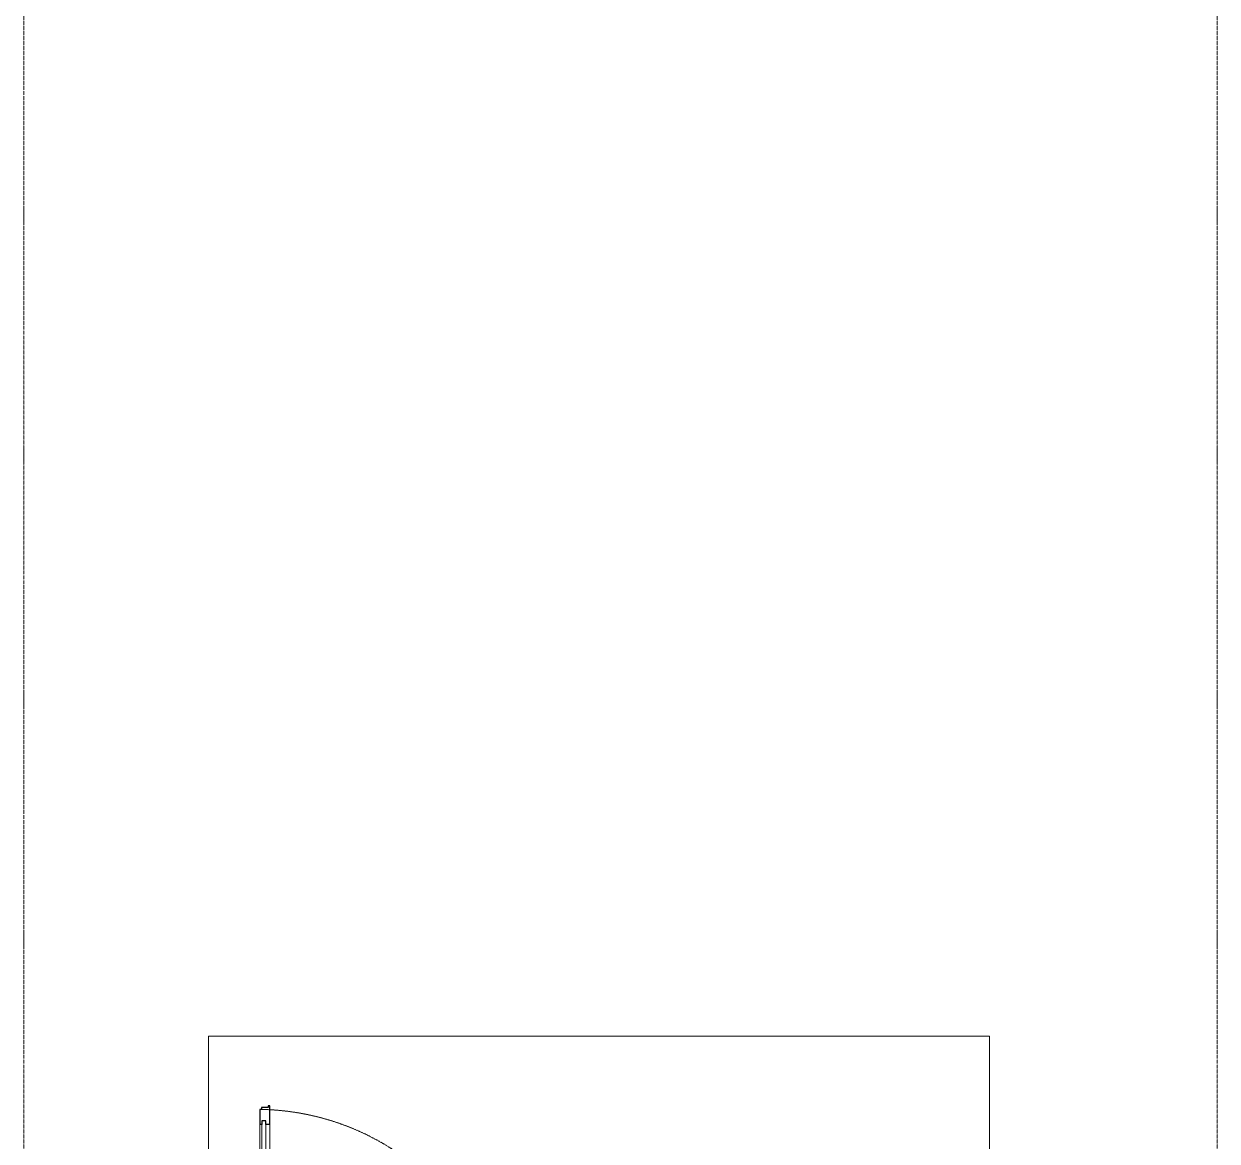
# Model space of a CAD drawing. Header units: millimetres. Extents: x -695119 to 412940, y -249585 to 622758.
# Drawn here: x 152063 to 158063, y -48696 to -43080 of the extents above; entities that cross this region are included whole.
import ezdxf

# ---------------------------------------------------------------- set-up
doc = ezdxf.new("R2010")
doc.units = ezdxf.units.MM
doc.linetypes.add('ADSK_Линия сетки', pattern=[25, 20, -2.5, 0, -2.5])
doc.linetypes.add('ADSK_Штриховая_ш2 п1_5', pattern=[4.5, 3, -1.5])
for name, color, linetype, lineweight in [('Оси', 252, 'Continuous', 9), ('Остекление', 8, 'Continuous', 9), ('Открывание', 8, 'ADSK_Штриховая_ш2 п1_5', 9), ('Панель', 252, 'Continuous', 30), ('Перекрытия', 7, 'Continuous', 18)]:
    doc.layers.add(name, color=color, linetype=linetype, lineweight=lineweight)

# ---------------------------------------------------------------- blocks, each defined once
blk = doc.blocks.new('1 этаж')
at = {"layer": 'Оси', "color": 251, "linetype": 'ADSK_Линия сетки', "true_color": 0x636466}
for p, q in [((-22755.8, -96281.4), (-22755.8, -159673.1)), ((-16755.8, -96281.4), (-16755.8, -160943.1))]:
    blk.add_line(p, q, dxfattribs=at)
at = {"layer": 'Остекление', "color": 251, "true_color": 0x636466}
for p, q in [((-21559.8, -129771.4), (-21559.8, -130903.4)), ((-21538.8, -129771.4), (-21559.8, -129771.4)), ((-21538.8, -130903.4), (-21538.8, -129771.4))]:
    blk.add_line(p, q, dxfattribs=at)
at = {"layer": 'Открывание', "color": 251, "true_color": 0x636466}
blk.add_arc((-21586.8, -130979.4), 1266, 0, 89.18534, dxfattribs=at)
at = {"layer": 'Панель', "color": 251, "true_color": 0x636466}
for p, q in [((-21560.8, -129713.4), (-21568.8, -129713.4)), ((-21568.8, -129713.4), (-21568.8, -129789.4)), ((-21526.8, -129704.4), (-21560.8, -129704.4)), ((-21560.8, -129704.4), (-21560.8, -129713.4)), ((-21518.8, -129695.4), (-21526.8, -129695.4)), ((-21526.8, -129695.4), (-21526.8, -129704.4)), ((-21518.8, -129789.4), (-21518.8, -129695.4)), ((-21559.8, -129771.4), (-21559.8, -129789.4)), ((-21538.8, -129771.4), (-21559.8, -129771.4)), ((-21538.8, -129789.4), (-21538.8, -129771.4)), ((-21559.8, -129789.4), (-21568.8, -129789.4)), ((-21518.8, -129789.4), (-21538.8, -129789.4))]:
    blk.add_line(p, q, dxfattribs=at)
at = {"layer": 'Панель', "color": 251, "lineweight": 9, "true_color": 0x636466}
for p, q in [((-21568.8, -129789.4), (-21568.8, -130885.4)), ((-21518.8, -130885.4), (-21518.8, -129789.4))]:
    blk.add_line(p, q, dxfattribs=at)
at = {"layer": 'Перекрытия', "color": 251, "true_color": 0x636466}
for p, q in [((-17900.8, -129345.4), (-21826.6, -129345.4)), ((-21826.6, -129345.4), (-21826.6, -130845.4)), ((-17900.8, -130845.4), (-17900.8, -129345.4))]:
    blk.add_line(p, q, dxfattribs=at)

msp = doc.modelspace()

# ---------------------------------------------------------------- block references
msp.add_blockref('1 этаж', (174819.19, 81176.937))

doc.saveas('drawing.dxf')
